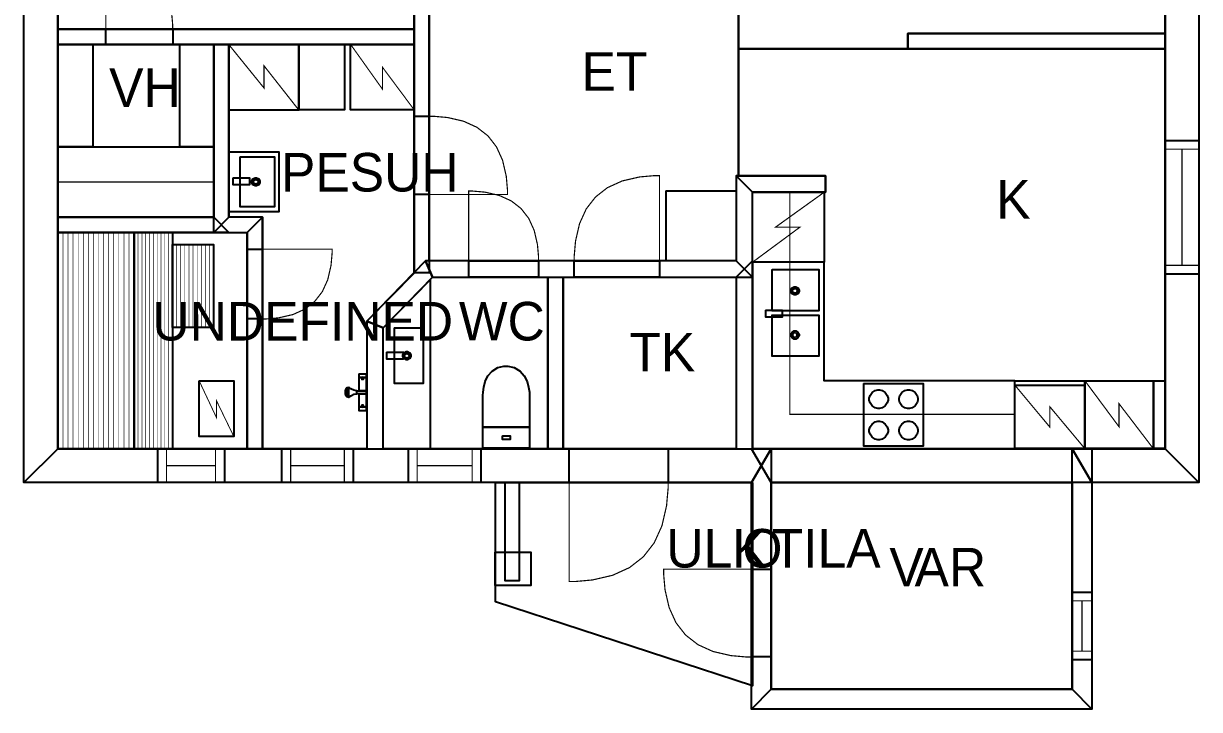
# Model space of a CAD drawing. Extents: x 1.5 to 12, y 0 to 12.4.
# Drawn here: x 1.49 to 11.98, y 0 to 6.12 of the extents above; entities that cross this region are included whole.
import ezdxf

# ---------------------------------------------------------------- set-up
doc = ezdxf.new("R2010")
doc.units = 0
doc.layers.get('0').update_dxf_attribs({"linetype": 'CONTINUOUS'})

msp = doc.modelspace()

# ---------------------------------------------------------------- linework, layer by layer
at = {"color": 0}
for points, const_width in [([(1.79112, 10.4103), (1.79112, 2.32932), (1.48904, 2.02724), (1.48904, 10.7123), (1.79112, 10.4103)], 0.00208), ([(11.6682, 2.32932), (11.6682, 10.4103), (11.9703, 10.7123), (11.9703, 2.02724), (11.6682, 2.32932)], 0.00208), ([(4.97032, 10.4103), (5.10574, 10.4103), (5.10574, 3.89703), (4.97032, 3.89703), (4.97032, 10.4103)], 0.00208), ([(2.81749, 6.06776), (2.81749, 6.10275), (2.80817, 6.20757), (2.78022, 6.32867), (2.73361, 6.43121), (2.6684, 6.51503), (2.58453, 6.58029), (2.48204, 6.62685), (2.36089, 6.65483), (2.25608, 6.66411), (2.22114, 6.66411), (2.22114, 6.06776), (2.81749, 6.06776)], 0.01042), ([(1.79112, 6.06776), (4.97032, 6.06776), (4.97032, 5.93235), (1.79112, 5.93235), (1.79112, 6.06776)], 0.00208), ([(2.22114, 6.06776), (2.81749, 6.06776), (2.81749, 5.93235), (2.22114, 5.93235), (2.22114, 6.06776)], 0.01042), ([(2.22114, 6.06776), (2.81749, 6.06776), (2.81749, 5.93235), (2.22114, 5.93235), (2.22114, 6.06776)], 0.01042), ([(9.37364, 6.02897), (11.6682, 6.02897), (11.6682, 5.89356), (9.37364, 5.89356), (9.37364, 6.02897)], 0.00208), ([(1.79178, 5.93338), (1.79178, 5.01856), (2.10362, 5.01856), (2.10362, 5.93338), (1.79178, 5.93338)], 0.01042), ([(2.8801, 5.93338), (2.8801, 5.01856), (3.18153, 5.01856), (3.18153, 5.93338), (2.8801, 5.93338)], 0.01042), ([(3.31814, 5.93235), (3.31814, 4.39296), (3.18272, 4.25754), (3.18272, 5.93235), (3.31814, 5.93235)], 0.00208), ([(3.31808, 5.93078), (3.94308, 5.93078), (3.94308, 5.34771), (3.31808, 5.34771), (3.31808, 5.93078)], 0.01042), ([(3.94308, 5.93099), (4.35032, 5.93099), (4.35032, 5.34939), (3.94308, 5.34939), (3.94308, 5.93099)], 0.01042), ([(4.4044, 5.93229), (4.97026, 5.93229), (4.97026, 5.35069), (4.4044, 5.35069), (4.4044, 5.93229)], 0.00943), ([(4.97032, 5.29199), (5.10574, 5.29199), (5.10574, 4.59451), (4.97032, 4.59451), (4.97032, 5.29199)], 0.01042), ([(4.97032, 5.29199), (5.10574, 5.29199), (5.10574, 4.59451), (4.97032, 4.59451), (4.97032, 5.29199)], 0.01042), ([(5.10574, 5.29199), (5.1466, 5.29199), (5.26921, 5.28114), (5.41086, 5.24843), (5.53076, 5.19396), (5.62885, 5.11768), (5.70514, 5.01958), (5.7596, 4.89968), (5.79232, 4.75803), (5.80322, 4.63542), (5.80322, 4.59451), (5.10574, 4.59451), (5.10574, 5.29199)], 0.01042), ([(11.6682, 5.07775), (11.9703, 5.07775), (11.9703, 3.88504), (11.6682, 3.88504), (11.6682, 5.07775)], 0.01042), ([(11.6682, 5.07775), (11.9703, 5.07775), (11.9703, 3.88504), (11.6682, 3.88504), (11.6682, 5.07775)], 0.01042), ([(1.79112, 5.01856), (3.18311, 5.01856), (3.18311, 4.39356), (1.79112, 4.39356), (1.79112, 5.01856)], 0.01042), ([(3.31922, 4.97439), (3.31922, 4.44043), (3.76443, 4.44043), (3.76443, 4.97439), (3.31922, 4.97439)], 0.01042), ([(3.42031, 4.9299), (3.42031, 4.48492), (3.72521, 4.48492), (3.72521, 4.9299), (3.42031, 4.9299)], 0.01042), ([(3.35633, 4.74322), (3.35633, 4.68072), (3.50217, 4.68072), (3.50217, 4.74322), (3.35633, 4.74322)], 0.01042), ([(3.55821, 4.74387), (3.56461, 4.74387), (3.58399, 4.73324), (3.59467, 4.71386), (3.59467, 4.70742), (3.59467, 4.70101), (3.58399, 4.68164), (3.56461, 4.67096), (3.55821, 4.67096), (3.55176, 4.67096), (3.53239, 4.68164), (3.52175, 4.70101), (3.52175, 4.70742), (3.52175, 4.71386), (3.53239, 4.73324), (3.55176, 4.74387), (3.55821, 4.74387)], 0.00833), ([(3.55821, 4.72825), (3.56185, 4.72825), (3.57292, 4.72217), (3.57904, 4.7111), (3.57904, 4.70742), (3.57904, 4.70378), (3.57292, 4.69271), (3.56185, 4.68658), (3.55821, 4.68658), (3.55453, 4.68658), (3.54346, 4.69271), (3.53737, 4.70378), (3.53737, 4.70742), (3.53737, 4.7111), (3.54346, 4.72217), (3.55453, 4.72825), (3.55821, 4.72825)], 0.00833), ([(6.39844, 4.00244), (6.39844, 4.04704), (6.41032, 4.18078), (6.44596, 4.33535), (6.50543, 4.4661), (6.58865, 4.57308), (6.69564, 4.65631), (6.82639, 4.71571), (6.98096, 4.75136), (7.11469, 4.76324), (7.15929, 4.76324), (7.15929, 4.00244), (6.39844, 4.00244)], 0.01042), ([(7.84239, 4.76183), (8.63857, 4.76183), (8.63857, 4.616), (7.98822, 4.616), (7.84239, 4.76183)], 0.00208), ([(7.98822, 3.85661), (7.98822, 4.616), (7.84239, 4.76183), (7.84239, 4.00244), (7.98822, 3.85661)], 0.00208), ([(6.0804, 4.00244), (6.0804, 4.03896), (6.07064, 4.14849), (6.04144, 4.27507), (5.99278, 4.38217), (5.92458, 4.46978), (5.83697, 4.53797), (5.72987, 4.58664), (5.60331, 4.61583), (5.49376, 4.62554), (5.45731, 4.62554), (5.45731, 4.00244), (6.0804, 4.00244)], 0.01042), ([(7.21744, 4.62744), (7.84244, 4.62744), (7.84244, 4.00244), (7.21744, 4.00244), (7.21744, 4.62744)], 0.01042), ([(7.98828, 4.61594), (7.98828, 3.99094), (8.62771, 3.99094), (8.62771, 4.61594), (7.98828, 4.61594)], 0.01042), ([(7.98828, 4.61594), (8.322, 4.61594), (8.322, 2.63499), (10.3278, 2.63499), (10.3278, 2.33029), (7.98828, 2.32937), (7.98828, 4.61594)], 0.01042), ([(3.31814, 4.25754), (1.79112, 4.25754), (1.79112, 4.39296), (3.18272, 4.39296), (3.31814, 4.25754)], 0.00208), ([(3.18272, 4.25754), (3.48221, 4.25754), (3.61762, 4.39296), (3.31814, 4.39296), (3.18272, 4.25754)], 0.00208), ([(3.61762, 4.39296), (3.61762, 2.32932), (3.48221, 2.32932), (3.48221, 4.25754), (3.61762, 4.39296)], 0.00208), ([(1.79226, 4.25749), (1.79226, 2.32362), (2.47319, 2.32362), (2.47319, 4.25749), (1.79226, 4.25749)], 0.01042), ([(2.47439, 4.25749), (2.47439, 2.32362), (2.815, 2.32362), (2.815, 4.25749), (2.47439, 4.25749)], 0.01042), ([(2.81608, 4.14968), (2.81608, 3.41043), (3.18132, 3.41043), (3.18132, 4.14968), (2.81608, 4.14968)], 0.01042), ([(3.48221, 4.1071), (3.61762, 4.1071), (3.61762, 3.48589), (3.48221, 3.48589), (3.48221, 4.1071)], 0.01042), ([(3.48221, 4.1071), (3.61762, 4.1071), (3.61762, 3.48589), (3.48221, 3.48589), (3.48221, 4.1071)], 0.01042), ([(3.61762, 3.48589), (3.65397, 3.48589), (3.76318, 3.49561), (3.88938, 3.52474), (3.99615, 3.57324), (4.08356, 3.64122), (4.15147, 3.72857), (4.20003, 3.83535), (4.22917, 3.96153), (4.23888, 4.07075), (4.23888, 4.1071), (3.61762, 4.1071), (3.61762, 3.48589)], 0.01042), ([(4.69385, 3.40565), (5.13471, 3.85661), (5.07335, 4.00244), (4.54801, 3.46511), (4.69385, 3.40565)], 0.00208), ([(5.13471, 3.85661), (7.98822, 3.85661), (7.84239, 4.00244), (5.07335, 4.00244), (5.13471, 3.85661)], 0.00208), ([(5.45731, 4.00244), (6.0804, 4.00244), (6.0804, 3.85661), (5.45731, 3.85661), (5.45731, 4.00244)], 0.01042), ([(5.45731, 4.00244), (6.0804, 4.00244), (6.0804, 3.85661), (5.45731, 3.85661), (5.45731, 4.00244)], 0.01042), ([(6.39844, 4.00244), (7.15929, 4.00244), (7.15929, 3.85661), (6.39844, 3.85661), (6.39844, 4.00244)], 0.01042), ([(6.39844, 4.00244), (7.15929, 4.00244), (7.15929, 3.85661), (6.39844, 3.85661), (6.39844, 4.00244)], 0.01042), ([(7.84239, 3.85661), (7.84239, 2.32932), (7.98822, 2.32932), (7.98822, 4.00244), (7.84239, 3.85661)], 0.00208), ([(10.3278, 2.9349), (8.62765, 2.9349), (8.62765, 3.99094), (7.98828, 3.99094), (7.98828, 2.32926), (10.3278, 2.33029), (10.3278, 2.9349)], 0.01042), ([(8.16401, 3.92649), (8.16401, 3.55908), (8.58035, 3.55908), (8.58035, 3.92649), (8.16401, 3.92649)], 0.01042), ([(4.69385, 2.32932), (4.69385, 3.40571), (5.11344, 3.83464), (5.11344, 2.32986), (4.69385, 2.32932)], 0.01042), ([(6.16303, 3.85661), (6.29844, 3.85661), (6.29844, 2.32932), (6.16303, 2.32932), (6.16303, 3.85661)], 0.00208), ([(8.3674, 3.77219), (8.37381, 3.77219), (8.39318, 3.76156), (8.40386, 3.74219), (8.40386, 3.73574), (8.40386, 3.72933), (8.39318, 3.70996), (8.37381, 3.69928), (8.3674, 3.69928), (8.36094, 3.69928), (8.34158, 3.70996), (8.33094, 3.72933), (8.33094, 3.73574), (8.33094, 3.74219), (8.34158, 3.76156), (8.36094, 3.77219), (8.3674, 3.77219)], 0.00833), ([(8.3674, 3.75657), (8.37104, 3.75657), (8.38211, 3.75049), (8.38824, 3.73942), (8.38824, 3.73574), (8.38824, 3.7321), (8.38211, 3.72103), (8.37104, 3.7149), (8.3674, 3.7149), (8.36372, 3.7149), (8.35265, 3.72103), (8.34657, 3.7321), (8.34657, 3.73574), (8.34657, 3.73942), (8.35265, 3.75049), (8.36372, 3.75657), (8.3674, 3.75657)], 0.00833), ([(8.10618, 3.56364), (8.10618, 3.50114), (8.25201, 3.50114), (8.25201, 3.56364), (8.10618, 3.56364)], 0.01042), ([(4.69385, 2.32932), (4.69385, 3.40565), (4.54801, 3.46511), (4.54801, 2.32932), (4.69385, 2.32932)], 0.00208), ([(8.16297, 3.52046), (8.16297, 3.15315), (8.57943, 3.15315), (8.57943, 3.52046), (8.16297, 3.52046)], 0.01042), ([(4.79622, 3.40767), (4.79622, 2.90881), (5.05171, 2.90881), (5.05171, 3.40767), (4.79622, 3.40767)], 0.01042), ([(8.3674, 3.37907), (8.37381, 3.37907), (8.39318, 3.36843), (8.40386, 3.34907), (8.40386, 3.34261), (8.40386, 3.33621), (8.39318, 3.31685), (8.37381, 3.30615), (8.3674, 3.30615), (8.36094, 3.30615), (8.34158, 3.31685), (8.33094, 3.33621), (8.33094, 3.34261), (8.33094, 3.34907), (8.34158, 3.36843), (8.36094, 3.37907), (8.3674, 3.37907)], 0.00833), ([(8.3674, 3.36344), (8.37104, 3.36344), (8.38211, 3.35736), (8.38824, 3.34631), (8.38824, 3.34261), (8.38824, 3.33897), (8.38211, 3.3279), (8.37104, 3.32178), (8.3674, 3.32178), (8.36372, 3.32178), (8.35265, 3.3279), (8.34657, 3.33897), (8.34657, 3.34261), (8.34657, 3.34631), (8.35265, 3.35736), (8.36372, 3.36344), (8.3674, 3.36344)], 0.00833), ([(4.72775, 3.19075), (4.72775, 3.12825), (4.87358, 3.12825), (4.87358, 3.19075), (4.72775, 3.19075)], 0.01042), ([(4.90506, 3.19467), (4.91146, 3.19467), (4.93083, 3.18403), (4.94151, 3.16465), (4.94151, 3.15821), (4.94151, 3.15181), (4.93083, 3.13243), (4.91146, 3.12175), (4.90506, 3.12175), (4.8986, 3.12175), (4.87924, 3.13243), (4.8686, 3.15181), (4.8686, 3.15821), (4.8686, 3.16465), (4.87924, 3.18403), (4.8986, 3.19467), (4.90506, 3.19467)], 0.00833), ([(4.90506, 3.17904), (4.90869, 3.17904), (4.91976, 3.17296), (4.92589, 3.16189), (4.92589, 3.15821), (4.92589, 3.15457), (4.91976, 3.1435), (4.90869, 3.13738), (4.90506, 3.13738), (4.90136, 3.13738), (4.89031, 3.1435), (4.88422, 3.15457), (4.88422, 3.15821), (4.88422, 3.16189), (4.89031, 3.17296), (4.90136, 3.17904), (4.90506, 3.17904)], 0.00833), ([(5.58442, 2.79015), (5.58442, 2.79015), (5.58431, 2.80192), (5.58594, 2.8329), (5.59207, 2.87674), (5.60553, 2.92692), (5.62907, 2.97715), (5.66553, 3.021), (5.71767, 3.05197), (5.77072, 3.06369), (5.78842, 3.06369), (5.80669, 3.06369), (5.86154, 3.05197), (5.91564, 3.021), (5.95344, 2.97715), (5.97786, 2.92692), (5.99186, 2.87674), (5.99826, 2.8329), (6, 2.80192), (5.99994, 2.79015), (5.99994, 2.79015), (6.00103, 2.52181), (5.58442, 2.52181), (5.58442, 2.79015)], 0.01042), ([(3.05311, 2.93397), (3.05311, 2.43907), (3.3616, 2.43907), (3.3616, 2.93397), (3.05311, 2.93397)], 0.00825), ([(4.47928, 2.99615), (4.47928, 2.96283), (4.54281, 2.96283), (4.54281, 2.99615), (4.47928, 2.99615)], 0.01042), ([(4.47928, 2.96283), (4.47928, 2.84614), (4.54281, 2.84614), (4.54281, 2.96283), (4.47928, 2.96283)], 0.01042), ([(4.51053, 2.96283), (4.51172, 2.95964), (4.51557, 2.94997), (4.51676, 2.94721), (4.51676, 2.94721), (4.51531, 2.94721), (4.51101, 2.94721), (4.50672, 2.94721), (4.50532, 2.94721), (4.50532, 2.94721), (4.50597, 2.9496), (4.50933, 2.95958), (4.51053, 2.96283)], 0.01042), ([(10.3278, 2.93397), (10.9528, 2.93397), (10.9528, 2.33029), (10.3278, 2.33029), (10.3278, 2.93397)], 0.01042), ([(10.3278, 2.93397), (10.9528, 2.93397), (10.9528, 2.89372), (10.3278, 2.89372), (10.3278, 2.93397)], 0.01042), ([(10.9528, 2.93431), (11.564, 2.93431), (11.564, 2.32964), (10.9528, 2.32964), (10.9528, 2.93431)], 0.01019), ([(11.564, 2.93365), (11.6682, 2.93365), (11.6682, 2.33029), (11.564, 2.33029), (11.564, 2.93365)], 0.01042), ([(4.54281, 2.84614), (4.54281, 2.81803), (4.45947, 2.81803), (4.45947, 2.82508), (4.45947, 2.84088), (4.45947, 2.84614), (4.48031, 2.84614), (4.52718, 2.84614), (4.54281, 2.84614)], 0.01042), ([(8.98107, 2.91146), (9.51053, 2.91146), (9.51053, 2.35064), (8.98107, 2.35064), (8.98107, 2.91146)], 0.01042), ([(9.0306, 2.77111), (9.0306, 2.77924), (9.03711, 2.80354), (9.05501, 2.83003), (9.08149, 2.84793), (9.10579, 2.85444), (9.11393, 2.85444), (9.12201, 2.85444), (9.14632, 2.84793), (9.17285, 2.83003), (9.19069, 2.80354), (9.19726, 2.77924), (9.19726, 2.77111), (9.19726, 2.76303), (9.19069, 2.73867), (9.17285, 2.71218), (9.14632, 2.69433), (9.12201, 2.68778), (9.11393, 2.68778), (9.10579, 2.68778), (9.08149, 2.69433), (9.05501, 2.71218), (9.03711, 2.73867), (9.0306, 2.76303), (9.0306, 2.77111)], 0.01042), ([(9.29628, 2.77111), (9.29628, 2.77924), (9.30279, 2.80354), (9.32064, 2.83003), (9.34711, 2.84793), (9.37147, 2.85444), (9.37961, 2.85444), (9.38769, 2.85444), (9.412, 2.84793), (9.43853, 2.83003), (9.45638, 2.80354), (9.46294, 2.77924), (9.46294, 2.77111), (9.46294, 2.76303), (9.45638, 2.73867), (9.43853, 2.71218), (9.412, 2.69433), (9.38769, 2.68778), (9.37961, 2.68778), (9.37147, 2.68778), (9.34711, 2.69433), (9.32064, 2.71218), (9.30279, 2.73867), (9.29628, 2.76303), (9.29628, 2.77111)], 0.01042), ([(4.47928, 2.81803), (4.47928, 2.70133), (4.54281, 2.70133), (4.54281, 2.81803), (4.47928, 2.81803)], 0.01042), ([(4.47928, 2.70242), (4.47928, 2.66699), (4.54281, 2.66699), (4.54281, 2.70242), (4.47928, 2.70242)], 0.01042), ([(4.51053, 2.70242), (4.51172, 2.70568), (4.51557, 2.71533), (4.51676, 2.71804), (4.51676, 2.71804), (4.51531, 2.71804), (4.51101, 2.71804), (4.50672, 2.71804), (4.50532, 2.71804), (4.50532, 2.71804), (4.50597, 2.71571), (4.50933, 2.70574), (4.51053, 2.70242)], 0.01042), ([(5.58442, 2.52181), (6.00097, 2.52181), (6.00097, 2.33453), (5.58442, 2.33453), (5.58442, 2.52181)], 0.01042), ([(9.0306, 2.49029), (9.0306, 2.49843), (9.03711, 2.52274), (9.05501, 2.54921), (9.08149, 2.56711), (9.10579, 2.57362), (9.11393, 2.57362), (9.12201, 2.57362), (9.14632, 2.56711), (9.17285, 2.54921), (9.19069, 2.52274), (9.19726, 2.49843), (9.19726, 2.49029), (9.19726, 2.48221), (9.19069, 2.45785), (9.17285, 2.43138), (9.14632, 2.41351), (9.12201, 2.40696), (9.11393, 2.40696), (9.10579, 2.40696), (9.08149, 2.41351), (9.05501, 2.43138), (9.03711, 2.45785), (9.0306, 2.48221), (9.0306, 2.49029)], 0.01042), ([(9.29628, 2.49029), (9.29628, 2.49843), (9.30279, 2.52274), (9.32064, 2.54921), (9.34711, 2.56711), (9.37147, 2.57362), (9.37961, 2.57362), (9.38769, 2.57362), (9.412, 2.56711), (9.43853, 2.54921), (9.45638, 2.52274), (9.46294, 2.49843), (9.46294, 2.49029), (9.46294, 2.48221), (9.45638, 2.45785), (9.43853, 2.43138), (9.412, 2.41351), (9.38769, 2.40696), (9.37961, 2.40696), (9.37147, 2.40696), (9.34711, 2.41351), (9.32064, 2.43138), (9.30279, 2.45785), (9.29628, 2.48221), (9.29628, 2.49029)], 0.01042), ([(5.7596, 2.44396), (5.82585, 2.44396), (5.82585, 2.41237), (5.7596, 2.41237), (5.7596, 2.44396)], 0.01042), ([(1.79112, 2.32932), (8.15554, 2.32932), (7.97846, 2.02724), (1.48904, 2.02724), (1.79112, 2.32932)], 0.00208), ([(2.68311, 2.32932), (3.27772, 2.32932), (3.27772, 2.02724), (2.68311, 2.02724), (2.68311, 2.32932)], 0.01042), ([(2.68311, 2.32932), (3.27772, 2.32932), (3.27772, 2.02724), (2.68311, 2.02724), (2.68311, 2.32932)], 0.01042), ([(3.79075, 2.32932), (4.42606, 2.32932), (4.42606, 2.02724), (3.79075, 2.02724), (3.79075, 2.32932)], 0.01042), ([(3.79075, 2.32932), (4.42606, 2.32932), (4.42606, 2.02724), (3.79075, 2.02724), (3.79075, 2.32932)], 0.01042), ([(4.92008, 2.32932), (5.56625, 2.32932), (5.56625, 2.02724), (4.92008, 2.02724), (4.92008, 2.32932)], 0.01042), ([(4.92008, 2.32932), (5.56625, 2.32932), (5.56625, 2.02724), (4.92008, 2.02724), (4.92008, 2.32932)], 0.01042), ([(6.35385, 2.32932), (7.23594, 2.32932), (7.23594, 2.02724), (6.35385, 2.02724), (6.35385, 2.32932)], 0.01042), ([(6.35385, 2.32932), (7.23594, 2.32932), (7.23594, 2.02724), (6.35385, 2.02724), (6.35385, 2.32932)], 0.01042), ([(7.97846, 2.32932), (11.0157, 2.32932), (11.0157, 2.02724), (8.15554, 2.02724), (7.97846, 2.32932)], 0.00208), ([(8.15554, 2.32932), (8.15554, 0.1843), (7.97846, 0.00722), (7.97846, 2.02724), (8.15554, 2.32932)], 0.00208), ([(10.8387, 2.32932), (11.6682, 2.32932), (11.9703, 2.02724), (11.0157, 2.02724), (10.8387, 2.32932)], 0.00208), ([(10.8387, 0.1843), (10.8387, 2.32932), (11.0157, 2.02724), (11.0157, 0.00722), (10.8387, 0.1843)], 0.00208), ([(7.98822, 2.02724), (7.98822, 0.21419), (5.69781, 0.96474), (5.69781, 2.02576), (7.98822, 2.02724)], 0.00208), ([(5.78342, 2.02724), (5.90842, 2.02724), (5.90842, 1.15066), (5.78342, 1.15066), (5.78342, 2.02724)], 0.00208), ([(7.23594, 2.02724), (7.23594, 1.97558), (7.22211, 1.82053), (7.18078, 1.64133), (7.11187, 1.48975), (7.0154, 1.36567), (6.89133, 1.26921), (6.73975, 1.2003), (6.56054, 1.15896), (6.40549, 1.14513), (6.35385, 1.14513), (6.35385, 2.02724), (7.23594, 2.02724)], 0.01042), ([(7.97846, 0.47255), (7.93261, 0.47255), (7.79508, 0.48481), (7.63624, 0.52148), (7.50179, 0.58257), (7.39176, 0.66813), (7.30621, 0.7781), (7.24511, 0.91254), (7.20844, 1.07145), (7.19624, 1.20893), (7.19624, 1.25472), (7.97846, 1.25472), (7.97846, 0.47255)], 0.01042), ([(7.97846, 1.25483), (8.15554, 1.25483), (8.15554, 0.47255), (7.97846, 0.47255), (7.97846, 1.25483)], 0.01042), ([(7.97846, 1.25483), (8.15554, 1.25483), (8.15554, 0.47255), (7.97846, 0.47255), (7.97846, 1.25483)], 0.01042), ([(10.8387, 1.05056), (11.0157, 1.05056), (11.0157, 0.44672), (10.8387, 0.44672), (10.8387, 1.05056)], 0.01042), ([(10.8387, 1.05056), (11.0157, 1.05056), (11.0157, 0.44672), (10.8387, 0.44672), (10.8387, 1.05056)], 0.01042), ([(8.15554, 0.1843), (10.8387, 0.1843), (11.0157, 0.00722), (7.97846, 0.00722), (8.15554, 0.1843)], 0.00208)]:
    msp.add_lwpolyline(points, close=True, dxfattribs=dict(at, const_width=const_width))
for points in [[(1.79112, 10.4103), (1.79112, 2.32932), (1.48904, 2.02724), (1.48904, 10.7123), (1.79112, 10.4103)], [(11.6682, 2.32932), (11.6682, 10.4103), (11.9703, 10.7123), (11.9703, 2.02724), (11.6682, 2.32932)], [(4.97032, 10.4103), (5.10574, 10.4103), (5.10574, 3.89703), (4.97032, 3.89703), (4.97032, 10.4103)], [(1.79112, 6.06776), (4.97032, 6.06776), (4.97032, 5.93235), (1.79112, 5.93235), (1.79112, 6.06776)], [(9.37364, 6.02897), (11.6682, 6.02897), (11.6682, 5.89356), (9.37364, 5.89356), (9.37364, 6.02897)], [(3.31814, 5.93235), (3.31814, 4.39296), (3.18272, 4.25754), (3.18272, 5.93235), (3.31814, 5.93235)], [(7.98822, 3.85661), (7.98822, 4.616), (7.84239, 4.76183), (7.84239, 4.00244), (7.98822, 3.85661)], [(7.84239, 4.76183), (8.63857, 4.76183), (8.63857, 4.616), (7.98822, 4.616), (7.84239, 4.76183)], [(3.31814, 4.25754), (1.79112, 4.25754), (1.79112, 4.39296), (3.18272, 4.39296), (3.31814, 4.25754)], [(3.18272, 4.25754), (3.48221, 4.25754), (3.61762, 4.39296), (3.31814, 4.39296), (3.18272, 4.25754)], [(3.61762, 4.39296), (3.61762, 2.32932), (3.48221, 2.32932), (3.48221, 4.25754), (3.61762, 4.39296)], [(4.69385, 3.40565), (5.13471, 3.85661), (5.07335, 4.00244), (4.54801, 3.46511), (4.69385, 3.40565)], [(5.13471, 3.85661), (7.98822, 3.85661), (7.84239, 4.00244), (5.07335, 4.00244), (5.13471, 3.85661)], [(7.84239, 3.85661), (7.84239, 2.32932), (7.98822, 2.32932), (7.98822, 4.00244), (7.84239, 3.85661)], [(6.16303, 3.85661), (6.29844, 3.85661), (6.29844, 2.32932), (6.16303, 2.32932), (6.16303, 3.85661)], [(4.69385, 2.32932), (4.69385, 3.40565), (4.54801, 3.46511), (4.54801, 2.32932), (4.69385, 2.32932)], [(1.79112, 2.32932), (8.15554, 2.32932), (7.97846, 2.02724), (1.48904, 2.02724), (1.79112, 2.32932)], [(8.15554, 2.32932), (8.15554, 0.1843), (7.97846, 0.00722), (7.97846, 2.02724), (8.15554, 2.32932)], [(7.97846, 2.32932), (11.0157, 2.32932), (11.0157, 2.02724), (8.15554, 2.02724), (7.97846, 2.32932)], [(10.8387, 0.1843), (10.8387, 2.32932), (11.0157, 2.02724), (11.0157, 0.00722), (10.8387, 0.1843)], [(10.8387, 2.32932), (11.6682, 2.32932), (11.9703, 2.02724), (11.0157, 2.02724), (10.8387, 2.32932)], [(5.69336, 1.40776), (6.01019, 1.40776), (6.01019, 1.11035), (5.69336, 1.11035), (5.69336, 1.40776)], [(8.15554, 0.1843), (10.8387, 0.1843), (11.0157, 0.00722), (7.97846, 0.00722), (8.15554, 0.1843)]]:
    msp.add_lwpolyline(points, close=True, dxfattribs=at)
at = {"color": 7, "const_width": 0.00208}
for points in [[(1.79112, 10.4103), (4.97032, 10.4103), (4.97032, 6.06776), (1.79112, 6.06776), (1.79112, 10.4103)], [(11.6682, 6.02897), (9.37364, 6.02897), (9.37364, 5.89356), (7.8629, 5.89356), (7.8629, 6.39432), (7.99832, 6.39432), (7.99832, 10.4103), (11.6682, 10.4103), (11.6682, 6.02897)], [(7.8629, 4.76183), (7.84239, 4.76183), (7.84239, 4.00244), (5.10574, 4.00244), (5.10574, 7.00526), (7.8629, 7.00526), (7.8629, 4.76183)], [(1.79112, 5.93235), (3.18272, 5.93235), (3.18272, 4.39296), (1.79112, 4.39296), (1.79112, 5.93235)], [(4.97032, 3.89703), (4.9751, 3.89703), (4.54801, 3.46511), (4.54801, 2.32932), (3.61762, 2.32932), (3.61762, 4.39296), (3.31814, 4.39296), (3.31814, 5.93235), (4.97032, 5.93235), (4.97032, 3.89703)], [(11.6682, 2.32932), (7.98822, 2.32932), (7.98822, 4.616), (8.63857, 4.616), (8.63857, 4.76183), (7.8629, 4.76183), (7.8629, 5.89356), (11.6682, 5.89356), (11.6682, 2.32932)], [(1.79112, 4.25754), (3.48221, 4.25754), (3.48221, 2.32932), (1.79112, 2.32932), (1.79112, 4.25754)], [(6.16303, 2.32932), (4.69385, 2.32932), (4.69385, 3.40565), (5.13471, 3.85661), (6.16303, 3.85661), (6.16303, 2.32932)], [(6.29844, 3.85661), (7.84239, 3.85661), (7.84239, 2.32932), (6.29844, 2.32932), (6.29844, 3.85661)], [(8.15554, 2.02724), (10.8387, 2.02724), (10.8387, 0.1843), (8.15554, 0.1843), (8.15554, 2.02724)]]:
    msp.add_lwpolyline(points, close=True, dxfattribs=at)
at = {"color": 7}
for points in [[(1.79112, 10.4103), (4.97032, 10.4103), (4.97032, 6.06776), (1.79112, 6.06776), (1.79112, 10.4103)], [(11.6682, 6.02897), (9.37364, 6.02897), (9.37364, 5.89356), (7.8629, 5.89356), (7.8629, 6.39432), (7.99832, 6.39432), (7.99832, 10.4103), (11.6682, 10.4103), (11.6682, 6.02897)], [(7.8629, 4.76183), (7.84239, 4.76183), (7.84239, 4.00244), (5.10574, 4.00244), (5.10574, 7.00526), (7.8629, 7.00526), (7.8629, 4.76183)], [(2.22114, 6.06776), (2.81749, 6.06776), (2.81749, 5.93235), (2.22114, 5.93235), (2.22114, 6.06776)], [(2.22114, 6.06776), (2.81749, 6.06776), (2.81749, 5.93235), (2.22114, 5.93235), (2.22114, 6.06776)], [(1.79112, 5.93235), (3.18272, 5.93235), (3.18272, 4.39296), (1.79112, 4.39296), (1.79112, 5.93235)], [(1.79178, 5.93338), (2.10362, 5.93338), (2.10362, 5.01856), (1.79178, 5.01856), (1.79178, 5.93338)], [(2.8801, 5.93338), (3.18153, 5.93338), (3.18153, 5.01856), (2.8801, 5.01856), (2.8801, 5.93338)], [(3.31808, 5.93078), (3.94308, 5.93078), (3.94308, 5.34771), (3.31808, 5.34771), (3.31808, 5.93078)], [(4.97032, 3.89703), (4.9751, 3.89703), (4.54801, 3.46511), (4.54801, 2.32932), (3.61762, 2.32932), (3.61762, 4.39296), (3.31814, 4.39296), (3.31814, 5.93235), (4.97032, 5.93235), (4.97032, 3.89703)], [(3.94308, 5.93099), (4.35032, 5.93099), (4.35032, 5.34939), (3.94308, 5.34939), (3.94308, 5.93099)], [(4.4044, 5.93229), (4.97026, 5.93229), (4.97026, 5.35069), (4.4044, 5.35069), (4.4044, 5.93229)], [(11.6682, 2.32932), (7.98822, 2.32932), (7.98822, 4.616), (8.63857, 4.616), (8.63857, 4.76183), (7.8629, 4.76183), (7.8629, 5.89356), (11.6682, 5.89356), (11.6682, 2.32932)], [(4.97032, 5.29199), (5.10574, 5.29199), (5.10574, 4.59451), (4.97032, 4.59451), (4.97032, 5.29199)], [(4.97032, 5.29199), (5.10574, 5.29199), (5.10574, 4.59451), (4.97032, 4.59451), (4.97032, 5.29199)], [(11.6682, 5.07775), (11.9703, 5.07775), (11.9703, 3.88504), (11.6682, 3.88504), (11.6682, 5.07775)], [(11.6682, 5.07775), (11.9703, 5.07775), (11.9703, 3.88504), (11.6682, 3.88504), (11.6682, 5.07775)], [(1.79112, 5.01856), (3.18311, 5.01856), (3.18311, 4.39356), (1.79112, 4.39356), (1.79112, 5.01856)], [(3.31922, 4.97439), (3.76443, 4.97439), (3.76443, 4.44043), (3.31922, 4.44043), (3.31922, 4.97439)], [(3.42031, 4.9299), (3.72521, 4.9299), (3.72521, 4.48492), (3.42031, 4.48492), (3.42031, 4.9299)], [(3.35633, 4.74322), (3.50217, 4.74322), (3.50217, 4.68072), (3.35633, 4.68072), (3.35633, 4.74322)], [(3.55821, 4.74387), (3.56461, 4.74387), (3.58399, 4.73324), (3.59467, 4.71386), (3.59467, 4.70742), (3.59467, 4.70101), (3.58399, 4.68164), (3.56461, 4.67096), (3.55821, 4.67096), (3.55176, 4.67096), (3.53239, 4.68164), (3.52175, 4.70101), (3.52175, 4.70742), (3.52175, 4.71386), (3.53239, 4.73324), (3.55176, 4.74387), (3.55821, 4.74387)], [(3.55821, 4.72825), (3.56185, 4.72825), (3.57292, 4.72217), (3.57904, 4.7111), (3.57904, 4.70742), (3.57904, 4.70378), (3.57292, 4.69271), (3.56185, 4.68658), (3.55821, 4.68658), (3.55453, 4.68658), (3.54346, 4.69271), (3.53737, 4.70378), (3.53737, 4.70742), (3.53737, 4.7111), (3.54346, 4.72217), (3.55453, 4.72825), (3.55821, 4.72825)], [(7.21744, 4.62744), (7.84244, 4.62744), (7.84244, 4.00244), (7.21744, 4.00244), (7.21744, 4.62744)], [(7.98828, 4.61594), (8.62771, 4.61594), (8.62771, 3.99094), (7.98828, 3.99094), (7.98828, 4.61594)], [(1.79112, 4.25754), (3.48221, 4.25754), (3.48221, 2.32932), (1.79112, 2.32932), (1.79112, 4.25754)], [(1.79226, 4.25749), (2.47319, 4.25749), (2.47319, 2.32362), (1.79226, 2.32362), (1.79226, 4.25749)], [(2.47439, 4.25749), (2.815, 4.25749), (2.815, 2.32362), (2.47439, 2.32362), (2.47439, 4.25749)], [(2.81608, 4.14968), (3.18132, 4.14968), (3.18132, 3.41043), (2.81608, 3.41043), (2.81608, 4.14968)], [(3.48221, 4.1071), (3.61762, 4.1071), (3.61762, 3.48589), (3.48221, 3.48589), (3.48221, 4.1071)], [(3.48221, 4.1071), (3.61762, 4.1071), (3.61762, 3.48589), (3.48221, 3.48589), (3.48221, 4.1071)], [(5.45731, 4.00244), (6.0804, 4.00244), (6.0804, 3.85661), (5.45731, 3.85661), (5.45731, 4.00244)], [(5.45731, 4.00244), (6.0804, 4.00244), (6.0804, 3.85661), (5.45731, 3.85661), (5.45731, 4.00244)], [(6.39844, 4.00244), (7.15929, 4.00244), (7.15929, 3.85661), (6.39844, 3.85661), (6.39844, 4.00244)], [(6.39844, 4.00244), (7.15929, 4.00244), (7.15929, 3.85661), (6.39844, 3.85661), (6.39844, 4.00244)], [(10.3278, 2.9349), (8.62765, 2.9349), (8.62765, 3.99094), (7.98828, 3.99094), (7.98828, 2.32926), (10.3278, 2.33029), (10.3278, 2.9349)], [(8.16401, 3.92649), (8.58035, 3.92649), (8.58035, 3.55908), (8.16401, 3.55908), (8.16401, 3.92649)], [(6.16303, 2.32932), (4.69385, 2.32932), (4.69385, 3.40565), (5.13471, 3.85661), (6.16303, 3.85661), (6.16303, 2.32932)], [(4.69385, 2.32932), (4.69385, 3.40571), (5.11344, 3.83464), (5.11344, 2.32986), (4.69385, 2.32932)], [(6.29844, 3.85661), (7.84239, 3.85661), (7.84239, 2.32932), (6.29844, 2.32932), (6.29844, 3.85661)], [(8.3674, 3.77219), (8.37381, 3.77219), (8.39318, 3.76156), (8.40386, 3.74219), (8.40386, 3.73574), (8.40386, 3.72933), (8.39318, 3.70996), (8.37381, 3.69928), (8.3674, 3.69928), (8.36094, 3.69928), (8.34158, 3.70996), (8.33094, 3.72933), (8.33094, 3.73574), (8.33094, 3.74219), (8.34158, 3.76156), (8.36094, 3.77219), (8.3674, 3.77219)], [(8.3674, 3.75657), (8.37104, 3.75657), (8.38211, 3.75049), (8.38824, 3.73942), (8.38824, 3.73574), (8.38824, 3.7321), (8.38211, 3.72103), (8.37104, 3.7149), (8.3674, 3.7149), (8.36372, 3.7149), (8.35265, 3.72103), (8.34657, 3.7321), (8.34657, 3.73574), (8.34657, 3.73942), (8.35265, 3.75049), (8.36372, 3.75657), (8.3674, 3.75657)], [(8.10618, 3.56364), (8.25201, 3.56364), (8.25201, 3.50114), (8.10618, 3.50114), (8.10618, 3.56364)], [(8.16297, 3.52046), (8.57943, 3.52046), (8.57943, 3.15315), (8.16297, 3.15315), (8.16297, 3.52046)], [(4.79622, 3.40767), (5.05171, 3.40767), (5.05171, 2.90881), (4.79622, 2.90881), (4.79622, 3.40767)], [(8.3674, 3.37907), (8.37381, 3.37907), (8.39318, 3.36843), (8.40386, 3.34907), (8.40386, 3.34261), (8.40386, 3.33621), (8.39318, 3.31685), (8.37381, 3.30615), (8.3674, 3.30615), (8.36094, 3.30615), (8.34158, 3.31685), (8.33094, 3.33621), (8.33094, 3.34261), (8.33094, 3.34907), (8.34158, 3.36843), (8.36094, 3.37907), (8.3674, 3.37907)], [(8.3674, 3.36344), (8.37104, 3.36344), (8.38211, 3.35736), (8.38824, 3.34631), (8.38824, 3.34261), (8.38824, 3.33897), (8.38211, 3.3279), (8.37104, 3.32178), (8.3674, 3.32178), (8.36372, 3.32178), (8.35265, 3.3279), (8.34657, 3.33897), (8.34657, 3.34261), (8.34657, 3.34631), (8.35265, 3.35736), (8.36372, 3.36344), (8.3674, 3.36344)], [(4.72775, 3.19075), (4.87358, 3.19075), (4.87358, 3.12825), (4.72775, 3.12825), (4.72775, 3.19075)], [(4.90506, 3.19467), (4.91146, 3.19467), (4.93083, 3.18403), (4.94151, 3.16465), (4.94151, 3.15821), (4.94151, 3.15181), (4.93083, 3.13243), (4.91146, 3.12175), (4.90506, 3.12175), (4.8986, 3.12175), (4.87924, 3.13243), (4.8686, 3.15181), (4.8686, 3.15821), (4.8686, 3.16465), (4.87924, 3.18403), (4.8986, 3.19467), (4.90506, 3.19467)], [(4.90506, 3.17904), (4.90869, 3.17904), (4.91976, 3.17296), (4.92589, 3.16189), (4.92589, 3.15821), (4.92589, 3.15457), (4.91976, 3.1435), (4.90869, 3.13738), (4.90506, 3.13738), (4.90136, 3.13738), (4.89031, 3.1435), (4.88422, 3.15457), (4.88422, 3.15821), (4.88422, 3.16189), (4.89031, 3.17296), (4.90136, 3.17904), (4.90506, 3.17904)], [(5.58442, 2.79015), (5.58442, 2.79015), (5.58431, 2.80192), (5.58594, 2.8329), (5.59207, 2.87674), (5.60553, 2.92692), (5.62907, 2.97715), (5.66553, 3.021), (5.71767, 3.05197), (5.77072, 3.06369), (5.78842, 3.06369), (5.80669, 3.06369), (5.86154, 3.05197), (5.91564, 3.021), (5.95344, 2.97715), (5.97786, 2.92692), (5.99186, 2.87674), (5.99826, 2.8329), (6, 2.80192), (5.99994, 2.79015), (5.99994, 2.79015), (6.00103, 2.52181), (5.58442, 2.52181), (5.58442, 2.79015)], [(4.47928, 2.99615), (4.54281, 2.99615), (4.54281, 2.96283), (4.47928, 2.96283), (4.47928, 2.99615)], [(4.47928, 2.96283), (4.54281, 2.96283), (4.54281, 2.84614), (4.47928, 2.84614), (4.47928, 2.96283)], [(4.51053, 2.96283), (4.51172, 2.95964), (4.51557, 2.94997), (4.51676, 2.94721), (4.51676, 2.94721), (4.51531, 2.94721), (4.51101, 2.94721), (4.50672, 2.94721), (4.50532, 2.94721), (4.50532, 2.94721), (4.50597, 2.9496), (4.50933, 2.95958), (4.51053, 2.96283)], [(3.05311, 2.93397), (3.3616, 2.93397), (3.3616, 2.43907), (3.05311, 2.43907), (3.05311, 2.93397)], [(4.45947, 2.84614), (4.45313, 2.84614), (4.43419, 2.84983), (4.41178, 2.85969), (4.40739, 2.86279), (4.40582, 2.86388), (4.39122, 2.87403), (4.38971, 2.87429), (4.38683, 2.87483), (4.37028, 2.87067), (4.35736, 2.854), (4.35633, 2.84825), (4.35607, 2.84694), (4.35531, 2.83539), (4.35531, 2.83154), (4.35531, 2.83263), (4.35531, 2.82844), (4.35607, 2.81722), (4.35633, 2.81592), (4.35736, 2.81022), (4.37028, 2.79357), (4.38683, 2.78939), (4.38971, 2.78988), (4.39122, 2.79015), (4.40582, 2.80035), (4.40739, 2.80138), (4.41178, 2.80453), (4.43419, 2.8144), (4.45313, 2.81803), (4.45947, 2.81803)], [(4.38867, 2.87429), (4.38813, 2.87403), (4.37793, 2.86219), (4.36887, 2.83843), (4.36887, 2.83051), (4.36908, 2.82428), (4.37836, 2.80165), (4.38813, 2.79042), (4.38867, 2.78988)], [(4.54281, 2.84614), (4.54281, 2.81803), (4.45947, 2.81803), (4.45947, 2.82508), (4.45947, 2.84088), (4.45947, 2.84614), (4.48031, 2.84614), (4.52718, 2.84614), (4.54281, 2.84614)], [(8.98107, 2.91146), (9.51053, 2.91146), (9.51053, 2.35064), (8.98107, 2.35064), (8.98107, 2.91146)], [(9.0306, 2.77111), (9.0306, 2.77924), (9.03711, 2.80354), (9.05501, 2.83003), (9.08149, 2.84793), (9.10579, 2.85444), (9.11393, 2.85444), (9.12201, 2.85444), (9.14632, 2.84793), (9.17285, 2.83003), (9.19069, 2.80354), (9.19726, 2.77924), (9.19726, 2.77111), (9.19726, 2.76303), (9.19069, 2.73867), (9.17285, 2.71218), (9.14632, 2.69433), (9.12201, 2.68778), (9.11393, 2.68778), (9.10579, 2.68778), (9.08149, 2.69433), (9.05501, 2.71218), (9.03711, 2.73867), (9.0306, 2.76303), (9.0306, 2.77111)], [(9.29628, 2.77111), (9.29628, 2.77924), (9.30279, 2.80354), (9.32064, 2.83003), (9.34711, 2.84793), (9.37147, 2.85444), (9.37961, 2.85444), (9.38769, 2.85444), (9.412, 2.84793), (9.43853, 2.83003), (9.45638, 2.80354), (9.46294, 2.77924), (9.46294, 2.77111), (9.46294, 2.76303), (9.45638, 2.73867), (9.43853, 2.71218), (9.412, 2.69433), (9.38769, 2.68778), (9.37961, 2.68778), (9.37147, 2.68778), (9.34711, 2.69433), (9.32064, 2.71218), (9.30279, 2.73867), (9.29628, 2.76303), (9.29628, 2.77111)], [(10.3278, 2.93397), (10.9528, 2.93397), (10.9528, 2.33029), (10.3278, 2.33029), (10.3278, 2.93397)], [(10.3278, 2.93397), (10.9528, 2.93397), (10.9528, 2.89372), (10.3278, 2.89372), (10.3278, 2.93397)], [(10.9528, 2.93431), (11.564, 2.93431), (11.564, 2.32964), (10.9528, 2.32964), (10.9528, 2.93431)], [(11.564, 2.93365), (11.6682, 2.93365), (11.6682, 2.33029), (11.564, 2.33029), (11.564, 2.93365)], [(4.47928, 2.81803), (4.54281, 2.81803), (4.54281, 2.70133), (4.47928, 2.70133), (4.47928, 2.81803)], [(4.47928, 2.70242), (4.54281, 2.70242), (4.54281, 2.66699), (4.47928, 2.66699), (4.47928, 2.70242)], [(4.51053, 2.70242), (4.51172, 2.70568), (4.51557, 2.71533), (4.51676, 2.71804), (4.51676, 2.71804), (4.51531, 2.71804), (4.51101, 2.71804), (4.50672, 2.71804), (4.50532, 2.71804), (4.50532, 2.71804), (4.50597, 2.71571), (4.50933, 2.70574), (4.51053, 2.70242)], [(5.58442, 2.52181), (6.00097, 2.52181), (6.00097, 2.33453), (5.58442, 2.33453), (5.58442, 2.52181)], [(9.0306, 2.49029), (9.0306, 2.49843), (9.03711, 2.52274), (9.05501, 2.54921), (9.08149, 2.56711), (9.10579, 2.57362), (9.11393, 2.57362), (9.12201, 2.57362), (9.14632, 2.56711), (9.17285, 2.54921), (9.19069, 2.52274), (9.19726, 2.49843), (9.19726, 2.49029), (9.19726, 2.48221), (9.19069, 2.45785), (9.17285, 2.43138), (9.14632, 2.41351), (9.12201, 2.40696), (9.11393, 2.40696), (9.10579, 2.40696), (9.08149, 2.41351), (9.05501, 2.43138), (9.03711, 2.45785), (9.0306, 2.48221), (9.0306, 2.49029)], [(9.29628, 2.49029), (9.29628, 2.49843), (9.30279, 2.52274), (9.32064, 2.54921), (9.34711, 2.56711), (9.37147, 2.57362), (9.37961, 2.57362), (9.38769, 2.57362), (9.412, 2.56711), (9.43853, 2.54921), (9.45638, 2.52274), (9.46294, 2.49843), (9.46294, 2.49029), (9.46294, 2.48221), (9.45638, 2.45785), (9.43853, 2.43138), (9.412, 2.41351), (9.38769, 2.40696), (9.37961, 2.40696), (9.37147, 2.40696), (9.34711, 2.41351), (9.32064, 2.43138), (9.30279, 2.45785), (9.29628, 2.48221), (9.29628, 2.49029)], [(5.7596, 2.44396), (5.82585, 2.44396), (5.82585, 2.41237), (5.7596, 2.41237), (5.7596, 2.44396)], [(2.68311, 2.32932), (3.27772, 2.32932), (3.27772, 2.02724), (2.68311, 2.02724), (2.68311, 2.32932)], [(2.68311, 2.32932), (3.27772, 2.32932), (3.27772, 2.02724), (2.68311, 2.02724), (2.68311, 2.32932)], [(3.79075, 2.32932), (4.42606, 2.32932), (4.42606, 2.02724), (3.79075, 2.02724), (3.79075, 2.32932)], [(3.79075, 2.32932), (4.42606, 2.32932), (4.42606, 2.02724), (3.79075, 2.02724), (3.79075, 2.32932)], [(4.92008, 2.32932), (5.56625, 2.32932), (5.56625, 2.02724), (4.92008, 2.02724), (4.92008, 2.32932)], [(4.92008, 2.32932), (5.56625, 2.32932), (5.56625, 2.02724), (4.92008, 2.02724), (4.92008, 2.32932)], [(6.35385, 2.32932), (7.23594, 2.32932), (7.23594, 2.02724), (6.35385, 2.02724), (6.35385, 2.32932)], [(6.35385, 2.32932), (7.23594, 2.32932), (7.23594, 2.02724), (6.35385, 2.02724), (6.35385, 2.32932)], [(7.98822, 2.02724), (7.98822, 0.21419), (5.69781, 0.96474), (5.69781, 2.02576), (7.98822, 2.02724)], [(5.78342, 2.02724), (5.90842, 2.02724), (5.90842, 1.15066), (5.78342, 1.15066), (5.78342, 2.02724)], [(8.15554, 2.02724), (10.8387, 2.02724), (10.8387, 0.1843), (8.15554, 0.1843), (8.15554, 2.02724)], [(7.97846, 1.25483), (8.15554, 1.25483), (8.15554, 0.47255), (7.97846, 0.47255), (7.97846, 1.25483)], [(7.97846, 1.25483), (8.15554, 1.25483), (8.15554, 0.47255), (7.97846, 0.47255), (7.97846, 1.25483)], [(10.8387, 1.05056), (11.0157, 1.05056), (11.0157, 0.44672), (10.8387, 0.44672), (10.8387, 1.05056)], [(10.8387, 1.05056), (11.0157, 1.05056), (11.0157, 0.44672), (10.8387, 0.44672), (10.8387, 1.05056)]]:
    msp.add_lwpolyline(points, close=True, dxfattribs=at)
at = {"color": 0}
for points, const_width in [([(3.31808, 5.93078), (3.63167, 5.544), (3.63167, 5.74224), (3.94206, 5.34771)], 0.01042), ([(4.4044, 5.93229), (4.68733, 5.53489), (4.68733, 5.73068), (4.97026, 5.35069)], 0.00943), ([(4.4299, 5.35656), (4.94482, 5.35656)], 0.00943), ([(11.6682, 4.99968), (11.9703, 4.99968)], 0.01042), ([(11.8192, 3.96317), (11.8192, 4.99968)], 0.01042), ([(7.98828, 3.99094), (8.41243, 4.30447), (8.19499, 4.30447), (8.62771, 4.6149)], 0.01042), ([(11.6682, 3.96317), (11.9703, 3.96317)], 0.01042), ([(3.05311, 2.93397), (3.20736, 2.6065), (3.20736, 2.75743), (3.3616, 2.43907)], 0.00825), ([(11.564, 2.32964), (11.2574, 2.73074), (11.2574, 2.52513), (10.9538, 2.93431)], 0.01019), ([(4.45947, 2.84614), (4.45313, 2.84614), (4.43419, 2.84983), (4.41178, 2.85969), (4.40739, 2.86279), (4.40582, 2.86388), (4.39122, 2.87403), (4.38971, 2.87429), (4.38683, 2.87483), (4.37028, 2.87067), (4.35736, 2.854), (4.35633, 2.84825), (4.35607, 2.84694), (4.35531, 2.83539), (4.35531, 2.83154), (4.35531, 2.83263), (4.35531, 2.82844), (4.35607, 2.81722), (4.35633, 2.81592), (4.35736, 2.81022), (4.37028, 2.79357), (4.38683, 2.78939), (4.38971, 2.78988), (4.39122, 2.79015), (4.40582, 2.80035), (4.40739, 2.80138), (4.41178, 2.80453), (4.43419, 2.8144), (4.45313, 2.81803), (4.45947, 2.81803)], 0.01042), ([(4.38867, 2.87429), (4.38813, 2.87403), (4.37793, 2.86219), (4.36887, 2.83843), (4.36887, 2.83051), (4.36908, 2.82428), (4.37836, 2.80165), (4.38813, 2.79042), (4.38867, 2.78988)], 0.01042), ([(10.9528, 2.33029), (10.6403, 2.70356), (10.6403, 2.52246), (10.3278, 2.89675)], 0.01042), ([(2.76124, 2.32932), (2.76124, 2.02724)], 0.01042), ([(3.19954, 2.32932), (3.19954, 2.02724)], 0.01042), ([(3.86887, 2.32932), (3.86887, 2.02724)], 0.01042), ([(4.34787, 2.32932), (4.34787, 2.02724)], 0.01042), ([(4.99826, 2.32932), (4.99826, 2.02724)], 0.01042), ([(5.48812, 2.32932), (5.48812, 2.02724)], 0.01042), ([(2.76124, 2.17828), (3.19954, 2.17828)], 0.01042), ([(3.86887, 2.17828), (4.34787, 2.17828)], 0.01042), ([(4.99826, 2.17828), (5.48812, 2.17828)], 0.01042), ([(10.8387, 0.97249), (11.0157, 0.97249)], 0.01042), ([(10.9272, 0.52479), (10.9272, 0.97249)], 0.01042), ([(10.8387, 0.52479), (11.0157, 0.52479)], 0.01042)]:
    msp.add_lwpolyline(points, dxfattribs=dict(at, const_width=const_width))
at = {"color": 253}
for points, const_width in [([(3.18311, 4.70606), (1.79112, 4.70606)], 0.01042), ([(1.83763, 2.32362), (1.83763, 4.25749)], 0.00521), ([(1.88303, 2.32362), (1.88303, 4.25749)], 0.00521), ([(1.92844, 2.32362), (1.92844, 4.25749)], 0.00521), ([(1.97385, 2.32362), (1.97385, 4.25749)], 0.00521), ([(2.01926, 2.32362), (2.01926, 4.25749)], 0.00521), ([(2.06461, 2.32362), (2.06461, 4.25749)], 0.00521), ([(2.11003, 2.32362), (2.11003, 4.25749)], 0.00521), ([(2.15543, 2.32362), (2.15543, 4.25749)], 0.00521), ([(2.20085, 2.32362), (2.20085, 4.25749)], 0.00521), ([(2.24625, 2.32362), (2.24625, 4.25749)], 0.00521), ([(2.29161, 2.32362), (2.29161, 4.25749)], 0.00521), ([(2.33703, 2.32362), (2.33703, 4.25749)], 0.00521), ([(2.38243, 2.32362), (2.38243, 4.25749)], 0.00521), ([(2.42785, 2.32362), (2.42785, 4.25749)], 0.00521), ([(2.5084, 2.32362), (2.5084, 4.25749)], 0.00521), ([(2.54249, 2.32362), (2.54249, 4.25749)], 0.00521), ([(2.57656, 2.32362), (2.57656, 4.25749)], 0.00521), ([(2.61062, 2.32362), (2.61062, 4.25749)], 0.00521), ([(2.64464, 2.32362), (2.64464, 4.25749)], 0.00521), ([(2.67871, 2.32362), (2.67871, 4.25749)], 0.00521), ([(2.71278, 2.32362), (2.71278, 4.25749)], 0.00521), ([(2.74685, 2.32362), (2.74685, 4.25749)], 0.00521), ([(2.78093, 2.32362), (2.78093, 4.25749)], 0.00521), ([(2.8526, 3.41043), (2.8526, 4.14968)], 0.00521), ([(2.88917, 3.41043), (2.88917, 4.14968)], 0.00521), ([(2.92567, 3.41043), (2.92567, 4.14968)], 0.00521), ([(2.96218, 3.41043), (2.96218, 4.14968)], 0.00521), ([(2.99869, 3.41043), (2.99869, 4.14968)], 0.00521), ([(3.03521, 3.41043), (3.03521, 4.14968)], 0.00521), ([(3.07172, 3.41043), (3.07172, 4.14968)], 0.00521), ([(3.10829, 3.41043), (3.10829, 4.14968)], 0.00521), ([(3.14481, 3.41043), (3.14481, 4.14968)], 0.00521)]:
    msp.add_lwpolyline(points, dxfattribs=dict(at, const_width=const_width))

# ---------------------------------------------------------------- texts
at = {"color": 0}
for s, p in [('ET', (6.46374, 5.51942)), ('VH', (2.2504, 5.375)), ('PESUH', (3.78286, 4.62151)), ('K', (10.1619, 4.38008)), ('UNDEFINED', (2.63664, 3.29342)), ('WC', (5.36975, 3.29399)), ('TK', (6.89085, 3.01808)), ('ULK', (7.22054, 1.26945)), ('O', (7.89815, 1.26945)), ('TILA', (8.16046, 1.26945)), ('V', (9.20922, 1.10107)), ('AR', (9.43424, 1.10107))]:
    msp.add_text(s, height=0.34375, dxfattribs=at).set_placement(p)

doc.saveas('drawing.dxf')
